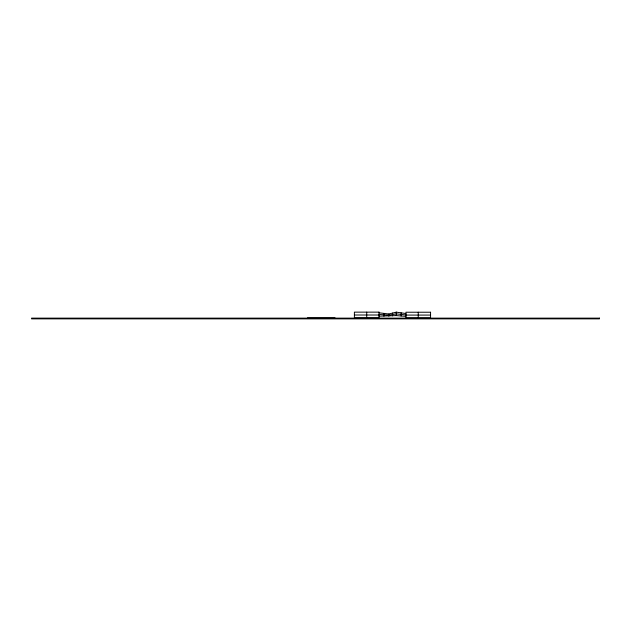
<?xml version="1.0" encoding="UTF-8"?>
<svg xmlns="http://www.w3.org/2000/svg" width="631" height="631" viewBox="0 0 631 631"><rect width="100%" height="100%" fill="white"/><g stroke="black" fill="none" stroke-linecap="round" stroke-linejoin="round"><path stroke-width="0.95" d="M379.026 312.795L388.87 314.009L396.307 312.14L405.93 313.544M379.026 316.155L396.307 315.603L405.93 316.391M354.393 315.011L379.026 315.011M405.93 315.082L430.563 315.082M307.407 317.882L335.069 317.882M379.026 314.475L388.87 315.114L396.307 313.867L405.93 314.972M418.25 312.227L418.25 317.929M401.119 312.842L401.119 315.997M396.307 312.14L396.307 315.603M392.585 313.071L392.585 315.91M388.87 314.009L388.87 316.218M383.948 313.402L383.948 316.186M366.714 312.14L366.714 317.882M379.026 312.14L354.393 312.14L354.393 317.882L379.026 317.882L379.026 312.14M430.563 312.227L405.93 312.227L405.93 317.929L430.563 317.929L430.563 312.227M599.45 318.134L31.55 318.134L31.55 318.86L599.45 318.86L599.45 318.134"/></g></svg>
